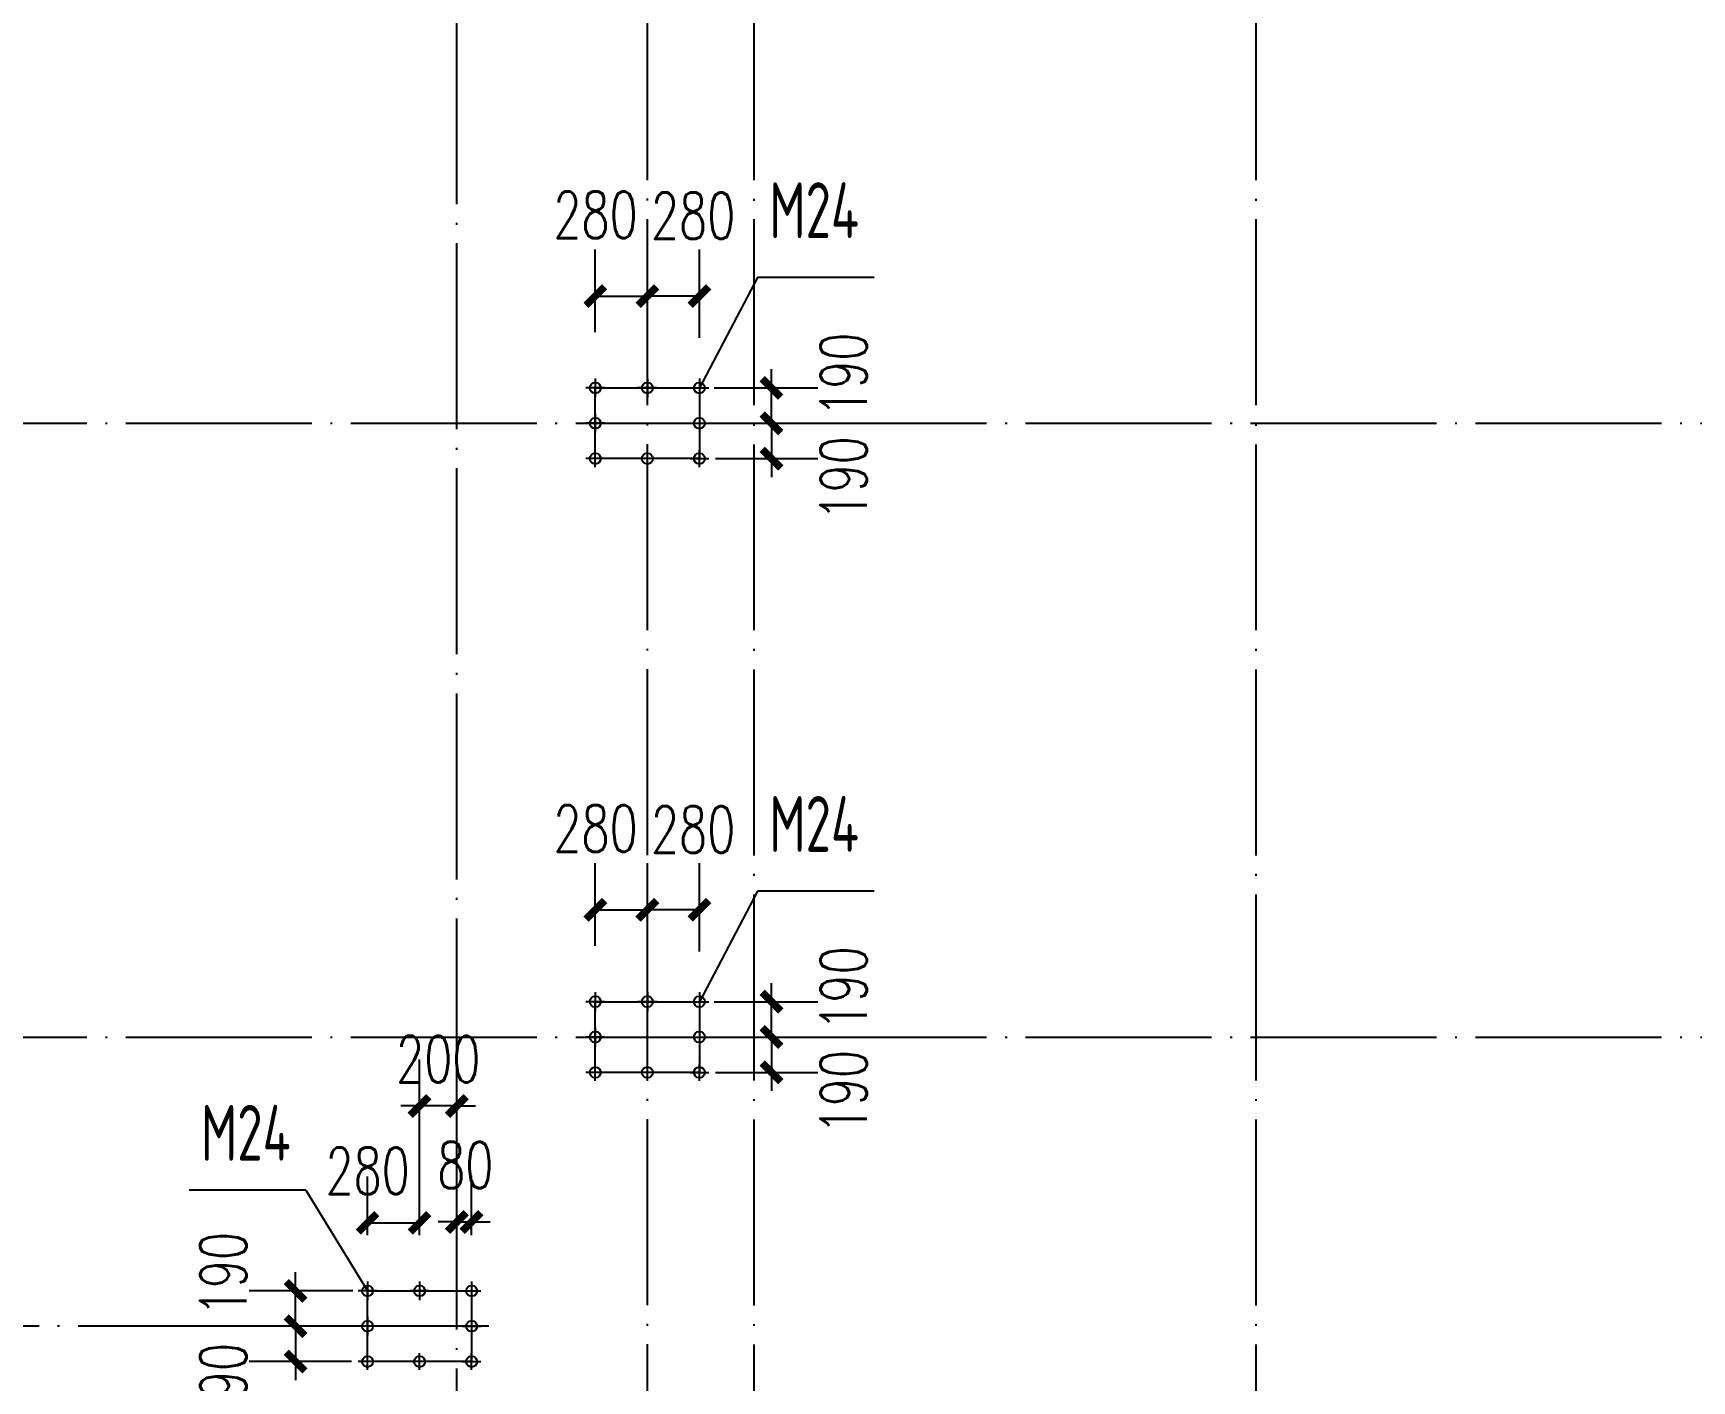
# Model space of a CAD drawing. Extents: x -89996 to 1006241, y -2176 to 440573.
# Drawn here: x 415017 to 432860, y 118646 to 133138 of the extents above; entities that cross this region are included whole.
import ezdxf
from ezdxf.enums import TextEntityAlignment as Align

# ---------------------------------------------------------------- set-up
doc = ezdxf.new("R2010")
doc.units = 0
doc.header["$LTSCALE"] = 1000
doc.header["$MEASUREMENT"] = 0
doc.linetypes.add('DOTE', pattern=[2.42, 2, -0.2, 0.02, -0.2])
for name, color, linetype in [('AXIS', 3, 'Continuous'), ('DOTE', 1, 'DOTE'), ('TEXT', 7, 'Continuous')]:
    doc.layers.add(name, color=color, linetype=linetype)
doc.styles.add('_TCH_DIM_T3', font='SIMPLEX', dxfattribs={"width": 0.705882, "bigfont": 'GBCBIG'})
doc.styles.add('TSSD_Label', font='tssdeng.shx', dxfattribs={"width": 0.7, "bigfont": 'hztxt.shx'})
doc.dimstyles.new('TCH-200-2', dxfattribs={"dimtxt": 500, "dimasz": 200, "dimexe": 500, "dimexo": 600, "dimgap": 252.5, "dimtad": 1, "dimdec": 0, "dimlfac": 0.5, "dimzin": 0, "dimdsep": 46, "dimtxsty": '_TCH_DIM_T3', "dimblk": 'ARCHTICK', "dimcen": 0.09, "dimclrd": 124, "dimclre": 124, "dimclrt": 7, "dimazin": 2, "dimtfac": 1, "dimtdec": 0, "dimtix": 1, "dimtmove": 2, "dimatfit": 3, "dimfxl": 0, "dimtolj": 1, "dimtzin": 0, "dimarcsym": 0})

# ---------------------------------------------------------------- blocks, each defined once
blk = doc.blocks.new('_ArchTick')
at = {"color": 0, "linetype": 'ByBlock', "const_width": 0.4}
blk.add_lwpolyline([(-0.5, -0.5), (0.5, 0.5)], dxfattribs=at)
blk = doc.blocks.new('*D2416')
at = {"color": 124, "linetype": 'ByBlock', "lineweight": -2, "transparency": 16777216}
for p, q in [((417839, 119233), (417839, 119433)), ((418443, 119233), (417339, 119233)), ((417839, 119233), (417839, 118853)), ((418441, 118853), (417339, 118853)), ((417839, 118853), (417839, 118653))]:
    blk.add_line(p, q, dxfattribs=at)
at = {"layer": 'Defpoints', "color": 0, "linetype": 'ByBlock', "transparency": 16777216}
for p in [(419043, 119233), (417839, 118853), (419041, 118853)]:
    blk.add_point(p, dxfattribs=at)
at = {"color": 124, "linetype": 'ByBlock', "lineweight": -2, "transparency": 16777216, "xscale": 200, "yscale": 200, "zscale": 200}
for p, rotation in [((417839, 119233), 270), ((417839, 118853), 90)]:
    blk.add_blockref('_ArchTick', p, dxfattribs=dict(at, rotation=rotation))
at = {"color": 7, "linetype": 'ByBlock', "transparency": 16777216, "insert": (417062, 118601), "char_height": 500, "attachment_point": 5, "rotation": 90, "style": '_TCH_DIM_T3'}
blk.add_mtext('\\A1;190', dxfattribs=at)
blk = doc.blocks.new('*D2417')
at = {"color": 124, "linetype": 'ByBlock', "lineweight": -2, "transparency": 16777216}
for p, q in [((417839, 119613), (417839, 119813)), ((418454, 119613), (417339, 119613)), ((417839, 119233), (417839, 119613)), ((418443, 119233), (417339, 119233)), ((417839, 119233), (417839, 119033))]:
    blk.add_line(p, q, dxfattribs=at)
at = {"layer": 'Defpoints', "color": 0, "linetype": 'ByBlock', "transparency": 16777216}
for p in [(417839, 119613), (419054, 119613), (419043, 119233)]:
    blk.add_point(p, dxfattribs=at)
at = {"color": 124, "linetype": 'ByBlock', "lineweight": -2, "transparency": 16777216, "xscale": 200, "yscale": 200, "zscale": 200}
for p, rotation in [((417839, 119613), 270), ((417839, 119233), 90)]:
    blk.add_blockref('_ArchTick', p, dxfattribs=dict(at, rotation=rotation))
at = {"color": 7, "linetype": 'ByBlock', "transparency": 16777216, "insert": (417062, 119795), "char_height": 500, "attachment_point": 5, "rotation": 90, "style": '_TCH_DIM_T3'}
blk.add_mtext('\\A1;190', dxfattribs=at)
blk = doc.blocks.new('*D2418')
at = {"color": 124, "linetype": 'ByBlock', "lineweight": -2, "transparency": 16777216}
for p, q in [((419574, 120213), (419574, 120854)), ((419733, 120213), (419733, 120854)), ((419574, 120354), (419374, 120354)), ((419574, 120354), (419733, 120354)), ((419733, 120354), (419933, 120354))]:
    blk.add_line(p, q, dxfattribs=at)
at = {"layer": 'Defpoints', "color": 0, "linetype": 'ByBlock', "transparency": 16777216}
for p in [(419733, 120354), (419574, 119613), (419733, 119613)]:
    blk.add_point(p, dxfattribs=at)
at = {"color": 124, "linetype": 'ByBlock', "lineweight": -2, "transparency": 16777216, "xscale": 200, "yscale": 200, "zscale": 200}
blk.add_blockref('_ArchTick', (419574, 120354), dxfattribs=at)
at = {"color": 124, "linetype": 'ByBlock', "lineweight": -2, "transparency": 16777216, "xscale": 200, "yscale": 200, "zscale": 200, "rotation": 180}
blk.add_blockref('_ArchTick', (419733, 120354), dxfattribs=at)
at = {"color": 7, "linetype": 'ByBlock', "transparency": 16777216, "insert": (419666, 120966), "char_height": 500, "attachment_point": 5, "style": '_TCH_DIM_T3'}
blk.add_mtext('\\A1;80', dxfattribs=at)
blk = doc.blocks.new('*D2419')
at = {"color": 124, "linetype": 'ByBlock', "lineweight": -2, "transparency": 16777216}
for p, q in [((418613, 120213), (418613, 120845)), ((419173, 120213), (419173, 120845)), ((418613, 120345), (419173, 120345))]:
    blk.add_line(p, q, dxfattribs=at)
at = {"layer": 'Defpoints', "color": 0, "linetype": 'ByBlock', "transparency": 16777216}
for p in [(419173, 120345), (418613, 119613), (419173, 119613)]:
    blk.add_point(p, dxfattribs=at)
at = {"color": 124, "linetype": 'ByBlock', "lineweight": -2, "transparency": 16777216, "xscale": 200, "yscale": 200, "zscale": 200, "rotation": 180}
blk.add_blockref('_ArchTick', (418613, 120345), dxfattribs=at)
at = {"color": 124, "linetype": 'ByBlock', "lineweight": -2, "transparency": 16777216, "xscale": 200, "yscale": 200, "zscale": 200}
blk.add_blockref('_ArchTick', (419173, 120345), dxfattribs=at)
at = {"color": 7, "linetype": 'ByBlock', "transparency": 16777216, "insert": (418615, 120905), "char_height": 500, "attachment_point": 5, "style": '_TCH_DIM_T3'}
blk.add_mtext('\\A1;280', dxfattribs=at)
blk = doc.blocks.new('*D2609')
at = {"color": 124, "linetype": 'ByBlock', "lineweight": -2, "transparency": 16777216}
for p, q in [((422959, 128943), (422959, 129143)), ((422354, 128943), (423459, 128943)), ((422959, 128943), (422959, 128563)), ((422356, 128563), (423459, 128563)), ((422959, 128563), (422959, 128363))]:
    blk.add_line(p, q, dxfattribs=at)
at = {"layer": 'Defpoints', "color": 0, "linetype": 'ByBlock', "transparency": 16777216}
for p in [(421754, 128943), (421756, 128563), (422959, 128563)]:
    blk.add_point(p, dxfattribs=at)
at = {"color": 124, "linetype": 'ByBlock', "lineweight": -2, "transparency": 16777216, "xscale": 200, "yscale": 200, "zscale": 200}
for p, rotation in [((422959, 128943), 270), ((422959, 128563), 90)]:
    blk.add_blockref('_ArchTick', p, dxfattribs=dict(at, rotation=rotation))
at = {"color": 7, "linetype": 'ByBlock', "transparency": 16777216, "insert": (423735, 128351), "char_height": 500, "attachment_point": 5, "rotation": 90, "style": '_TCH_DIM_T3'}
blk.add_mtext('\\A1;190', dxfattribs=at)
blk = doc.blocks.new('*D2610')
at = {"color": 124, "linetype": 'ByBlock', "lineweight": -2, "transparency": 16777216}
for p, q in [((422959, 129323), (422959, 129523)), ((422344, 129323), (423459, 129323)), ((422959, 128943), (422959, 129323)), ((422354, 128943), (423459, 128943)), ((422959, 128943), (422959, 128743))]:
    blk.add_line(p, q, dxfattribs=at)
at = {"layer": 'Defpoints', "color": 0, "linetype": 'ByBlock', "transparency": 16777216}
for p in [(421744, 129323), (422959, 129323), (421754, 128943)]:
    blk.add_point(p, dxfattribs=at)
at = {"color": 124, "linetype": 'ByBlock', "lineweight": -2, "transparency": 16777216, "xscale": 200, "yscale": 200, "zscale": 200}
for p, rotation in [((422959, 129323), 270), ((422959, 128943), 90)]:
    blk.add_blockref('_ArchTick', p, dxfattribs=dict(at, rotation=rotation))
at = {"color": 7, "linetype": 'ByBlock', "transparency": 16777216, "insert": (423735, 129465), "char_height": 500, "attachment_point": 5, "rotation": 90, "style": '_TCH_DIM_T3'}
blk.add_mtext('\\A1;190', dxfattribs=at)
blk = doc.blocks.new('*D2611')
at = {"color": 124, "linetype": 'ByBlock', "lineweight": -2, "transparency": 16777216}
for p, q in [((421624, 129923), (421624, 130811)), ((422184, 129863), (422184, 130811)), ((422184, 130311), (421624, 130311))]:
    blk.add_line(p, q, dxfattribs=at)
at = {"layer": 'Defpoints', "color": 0, "linetype": 'ByBlock', "transparency": 16777216}
for p in [(421624, 130311), (421624, 129323), (422184, 129263)]:
    blk.add_point(p, dxfattribs=at)
at = {"color": 124, "linetype": 'ByBlock', "lineweight": -2, "transparency": 16777216, "xscale": 200, "yscale": 200, "zscale": 200, "rotation": 180}
blk.add_blockref('_ArchTick', (421624, 130311), dxfattribs=at)
at = {"color": 124, "linetype": 'ByBlock', "lineweight": -2, "transparency": 16777216, "xscale": 200, "yscale": 200, "zscale": 200}
blk.add_blockref('_ArchTick', (422184, 130311), dxfattribs=at)
at = {"color": 7, "linetype": 'ByBlock', "transparency": 16777216, "insert": (422116, 131175), "char_height": 500, "attachment_point": 5, "style": '_TCH_DIM_T3'}
blk.add_mtext('\\A1;280', dxfattribs=at)
blk = doc.blocks.new('*D2612')
at = {"color": 124, "linetype": 'ByBlock', "lineweight": -2, "transparency": 16777216}
for p, q in [((421064, 129923), (421064, 130811)), ((421624, 129923), (421624, 130811)), ((421064, 130311), (421624, 130311))]:
    blk.add_line(p, q, dxfattribs=at)
at = {"layer": 'Defpoints', "color": 0, "linetype": 'ByBlock', "transparency": 16777216}
for p in [(421624, 130311), (421064, 129323), (421624, 129323)]:
    blk.add_point(p, dxfattribs=at)
at = {"color": 124, "linetype": 'ByBlock', "lineweight": -2, "transparency": 16777216, "xscale": 200, "yscale": 200, "zscale": 200, "rotation": 180}
blk.add_blockref('_ArchTick', (421064, 130311), dxfattribs=at)
at = {"color": 124, "linetype": 'ByBlock', "lineweight": -2, "transparency": 16777216, "xscale": 200, "yscale": 200, "zscale": 200}
blk.add_blockref('_ArchTick', (421624, 130311), dxfattribs=at)
at = {"color": 7, "linetype": 'ByBlock', "transparency": 16777216, "insert": (421066, 131185), "char_height": 500, "attachment_point": 5, "style": '_TCH_DIM_T3'}
blk.add_mtext('\\A1;280', dxfattribs=at)
blk = doc.blocks.new('*D2617')
at = {"color": 124, "linetype": 'ByBlock', "lineweight": -2, "transparency": 16777216}
for p, q in [((422959, 122343), (422959, 122543)), ((422354, 122343), (423459, 122343)), ((422959, 122343), (422959, 121963)), ((422356, 121963), (423459, 121963)), ((422959, 121963), (422959, 121763))]:
    blk.add_line(p, q, dxfattribs=at)
at = {"layer": 'Defpoints', "color": 0, "linetype": 'ByBlock', "transparency": 16777216}
for p in [(421754, 122343), (421756, 121963), (422959, 121963)]:
    blk.add_point(p, dxfattribs=at)
at = {"color": 124, "linetype": 'ByBlock', "lineweight": -2, "transparency": 16777216, "xscale": 200, "yscale": 200, "zscale": 200}
for p, rotation in [((422959, 122343), 270), ((422959, 121963), 90)]:
    blk.add_blockref('_ArchTick', p, dxfattribs=dict(at, rotation=rotation))
at = {"color": 7, "linetype": 'ByBlock', "transparency": 16777216, "insert": (423735, 121751), "char_height": 500, "attachment_point": 5, "rotation": 90, "style": '_TCH_DIM_T3'}
blk.add_mtext('\\A1;190', dxfattribs=at)
blk = doc.blocks.new('*D2618')
at = {"color": 124, "linetype": 'ByBlock', "lineweight": -2, "transparency": 16777216}
for p, q in [((422959, 122723), (422959, 122923)), ((422344, 122723), (423459, 122723)), ((422959, 122343), (422959, 122723)), ((422354, 122343), (423459, 122343)), ((422959, 122343), (422959, 122143))]:
    blk.add_line(p, q, dxfattribs=at)
at = {"layer": 'Defpoints', "color": 0, "linetype": 'ByBlock', "transparency": 16777216}
for p in [(421744, 122723), (422959, 122723), (421754, 122343)]:
    blk.add_point(p, dxfattribs=at)
at = {"color": 124, "linetype": 'ByBlock', "lineweight": -2, "transparency": 16777216, "xscale": 200, "yscale": 200, "zscale": 200}
for p, rotation in [((422959, 122723), 270), ((422959, 122343), 90)]:
    blk.add_blockref('_ArchTick', p, dxfattribs=dict(at, rotation=rotation))
at = {"color": 7, "linetype": 'ByBlock', "transparency": 16777216, "insert": (423735, 122865), "char_height": 500, "attachment_point": 5, "rotation": 90, "style": '_TCH_DIM_T3'}
blk.add_mtext('\\A1;190', dxfattribs=at)
blk = doc.blocks.new('*D2619')
at = {"color": 124, "linetype": 'ByBlock', "lineweight": -2, "transparency": 16777216}
for p, q in [((421624, 123323), (421624, 124211)), ((422184, 123263), (422184, 124211)), ((422184, 123711), (421624, 123711))]:
    blk.add_line(p, q, dxfattribs=at)
at = {"layer": 'Defpoints', "color": 0, "linetype": 'ByBlock', "transparency": 16777216}
for p in [(421624, 123711), (421624, 122723), (422184, 122663)]:
    blk.add_point(p, dxfattribs=at)
at = {"color": 124, "linetype": 'ByBlock', "lineweight": -2, "transparency": 16777216, "xscale": 200, "yscale": 200, "zscale": 200, "rotation": 180}
blk.add_blockref('_ArchTick', (421624, 123711), dxfattribs=at)
at = {"color": 124, "linetype": 'ByBlock', "lineweight": -2, "transparency": 16777216, "xscale": 200, "yscale": 200, "zscale": 200}
blk.add_blockref('_ArchTick', (422184, 123711), dxfattribs=at)
at = {"color": 7, "linetype": 'ByBlock', "transparency": 16777216, "insert": (422116, 124575), "char_height": 500, "attachment_point": 5, "style": '_TCH_DIM_T3'}
blk.add_mtext('\\A1;280', dxfattribs=at)
blk = doc.blocks.new('*D2620')
at = {"color": 124, "linetype": 'ByBlock', "lineweight": -2, "transparency": 16777216}
for p, q in [((421064, 123323), (421064, 124211)), ((421624, 123323), (421624, 124211)), ((421064, 123711), (421624, 123711))]:
    blk.add_line(p, q, dxfattribs=at)
at = {"layer": 'Defpoints', "color": 0, "linetype": 'ByBlock', "transparency": 16777216}
for p in [(421624, 123711), (421064, 122723), (421624, 122723)]:
    blk.add_point(p, dxfattribs=at)
at = {"color": 124, "linetype": 'ByBlock', "lineweight": -2, "transparency": 16777216, "xscale": 200, "yscale": 200, "zscale": 200, "rotation": 180}
blk.add_blockref('_ArchTick', (421064, 123711), dxfattribs=at)
at = {"color": 124, "linetype": 'ByBlock', "lineweight": -2, "transparency": 16777216, "xscale": 200, "yscale": 200, "zscale": 200}
blk.add_blockref('_ArchTick', (421624, 123711), dxfattribs=at)
at = {"color": 7, "linetype": 'ByBlock', "transparency": 16777216, "insert": (421066, 124585), "char_height": 500, "attachment_point": 5, "style": '_TCH_DIM_T3'}
blk.add_mtext('\\A1;280', dxfattribs=at)
blk = doc.blocks.new('*D2621')
at = {"color": 124, "linetype": 'ByBlock', "lineweight": -2, "transparency": 16777216}
for p, q in [((419173, 120213), (419173, 122102)), ((419574, 120213), (419574, 122102)), ((419173, 121602), (418973, 121602)), ((419574, 121602), (419173, 121602)), ((419574, 121602), (419774, 121602))]:
    blk.add_line(p, q, dxfattribs=at)
at = {"layer": 'Defpoints', "color": 0, "linetype": 'ByBlock', "transparency": 16777216}
for p in [(419173, 121602), (419173, 119613), (419574, 119613)]:
    blk.add_point(p, dxfattribs=at)
at = {"color": 124, "linetype": 'ByBlock', "lineweight": -2, "transparency": 16777216, "xscale": 200, "yscale": 200, "zscale": 200}
blk.add_blockref('_ArchTick', (419173, 121602), dxfattribs=at)
at = {"color": 124, "linetype": 'ByBlock', "lineweight": -2, "transparency": 16777216, "xscale": 200, "yscale": 200, "zscale": 200, "rotation": 180}
blk.add_blockref('_ArchTick', (419574, 121602), dxfattribs=at)
at = {"color": 7, "linetype": 'ByBlock', "transparency": 16777216, "insert": (419374, 122105), "char_height": 500, "attachment_point": 5, "style": '_TCH_DIM_T3'}
blk.add_mtext('\\A1;200', dxfattribs=at)

msp = doc.modelspace()

# ---------------------------------------------------------------- linework, layer by layer
for centre in [(421063.65, 129323.22), (421623.65, 129323.22), (422183.65, 129323.22), (421063.65, 128943.22), (422183.65, 128943.22), (421063.65, 128563.22), (421623.65, 128563.22), (422183.65, 128563.22), (421063.65, 122723.22), (421623.65, 122723.22), (422183.65, 122723.22), (421063.65, 122343.22), (422183.65, 122343.22), (421063.65, 121963.22), (421623.65, 121963.22), (422183.65, 121963.22), (418613.48, 119613.22), (419173.48, 119613.22), (419733.48, 119613.22), (418613.48, 119233.22), (419733.48, 119233.22), (418613.48, 118853.22), (419173.48, 118853.22), (419733.48, 118853.22)]:
    msp.add_circle(centre, 58.52)
at = {"layer": 'AXIS'}
for p, q in [((422809.25, 130512), (422183.65, 129323.22)), ((424063.27, 130512), (422809.25, 130512)), ((421063.65, 129423.89), (421063.65, 129222.55)), ((421623.65, 129423.89), (421623.65, 129222.55)), ((422183.65, 129423.89), (422183.65, 129222.55)), ((421164.32, 129323.22), (420962.98, 129323.22)), ((421724.32, 129323.22), (421522.98, 129323.22)), ((422082.98, 129323.22), (422284.32, 129323.22)), ((421063.65, 129043.89), (421063.65, 128842.55)), ((422183.65, 129043.89), (422183.65, 128842.55)), ((421164.32, 128943.22), (420962.98, 128943.22)), ((422082.98, 128943.22), (422284.32, 128943.22)), ((421063.65, 128472.55), (421063.65, 128653.89)), ((421623.65, 128472.55), (421623.65, 128653.89)), ((422183.65, 128472.55), (422183.65, 128653.89)), ((421164.32, 128563.22), (420962.98, 128563.22)), ((421724.32, 128563.22), (421522.98, 128563.22)), ((422082.98, 128563.22), (422284.32, 128563.22)), ((422809.25, 123912), (422183.65, 122723.22)), ((424063.27, 123912), (422809.25, 123912)), ((421063.65, 122823.89), (421063.65, 122622.55)), ((421623.65, 122823.89), (421623.65, 122622.55)), ((422183.65, 122823.89), (422183.65, 122622.55)), ((421164.32, 122723.22), (420962.98, 122723.22)), ((421724.32, 122723.22), (421522.98, 122723.22)), ((422082.98, 122723.22), (422284.32, 122723.22)), ((421063.65, 122443.89), (421063.65, 122242.55)), ((422183.65, 122443.89), (422183.65, 122242.55)), ((421164.32, 122343.22), (420962.98, 122343.22)), ((422082.98, 122343.22), (422284.32, 122343.22)), ((421063.65, 121872.55), (421063.65, 122053.89)), ((421623.65, 121872.55), (421623.65, 122053.89)), ((422183.65, 121872.55), (422183.65, 122053.89)), ((421164.32, 121963.22), (420962.98, 121963.22)), ((421724.32, 121963.22), (421522.98, 121963.22)), ((422082.98, 121963.22), (422284.32, 121963.22)), ((417949.32, 120696.39), (416695.29, 120696.39)), ((417949.32, 120696.39), (418613.48, 119613.22)), ((418714.15, 119613.22), (418512.81, 119613.22)), ((418613.48, 119713.89), (418613.48, 119512.55)), ((419274.15, 119613.22), (419072.81, 119613.22)), ((419173.48, 119713.89), (419173.48, 119512.55)), ((419632.81, 119613.22), (419834.15, 119613.22)), ((419733.48, 119713.89), (419733.48, 119512.55)), ((418714.15, 119233.22), (418512.81, 119233.22)), ((418613.48, 119333.89), (418613.48, 119132.55)), ((419632.81, 119233.22), (419834.15, 119233.22)), ((419733.48, 119333.89), (419733.48, 119132.55)), ((418714.15, 118853.22), (418512.81, 118853.22)), ((418613.48, 118762.55), (418613.48, 118943.89)), ((419274.15, 118853.22), (419072.81, 118853.22)), ((419173.48, 118762.55), (419173.48, 118943.89)), ((419632.81, 118853.22), (419834.15, 118853.22)), ((419733.48, 118762.55), (419733.48, 118943.89))]:
    msp.add_line(p, q, dxfattribs=at)
at = {"layer": 'DOTE'}
for p, q in [((419573.65, 114358.59), (419573.65, 156470.01)), ((421623.65, 114618.62), (421623.65, 156470.01)), ((422773.48, 114616.43), (422773.48, 156470.01)), ((428173.48, 114616.43), (428173.48, 156470.01)), ((411173.48, 128943.22), (502173.48, 128943.22)), ((411173.48, 122343.22), (502173.48, 122343.22)), ((419919.93, 119233.22), (411173.48, 119233.22))]:
    msp.add_line(p, q, dxfattribs=at)
for points in [[(422183.65, 129323.22), (422183.65, 128563.22), (421063.65, 128563.22), (421063.65, 129323.22)], [(422183.65, 122723.22), (422183.65, 121963.22), (421063.65, 121963.22), (421063.65, 122723.22)], [(419733.48, 119613.22), (419733.48, 118853.22), (418613.48, 118853.22), (418613.48, 119613.22)]]:
    msp.add_lwpolyline(points, close=True, dxfattribs=at)

# ---------------------------------------------------------------- texts
at = {"layer": 'TEXT', "style": 'TSSD_Label', "width": 0.7}
for p in [(423417.33, 130754.27), (423417.33, 124154.27)]:
    msp.add_text('M24', height=600, rotation=360, dxfattribs=at).set_placement(p, align=Align.BOTTOM_CENTER)
msp.add_text('M24', height=600, dxfattribs=at).set_placement((417303.37, 120832.91), align=Align.BOTTOM_CENTER)

# ---------------------------------------------------------------- dimensions: what is measured, and where the dimension line sits
at = {"linetype": 'ByBlock'}
for base, p1, p2, angle, picture, middle in [((421623.65, 130310.75), (421063.65, 129323.22), (421623.65, 129323.22), 180, '*D2612', (421065.5, 131185.42)), ((422958.54, 129323.22), (421753.65, 128943.22), (421743.55, 129323.22), 90, '*D2610', (423735.15, 129464.88)), ((422958.54, 128563.22), (421753.65, 128943.22), (421756.04, 128563.22), 270, '*D2609', (423735.15, 128350.96)), ((421623.65, 123710.75), (421063.65, 122723.22), (421623.65, 122723.22), 180, '*D2620', (421065.5, 124585.42)), ((422958.54, 122723.22), (421753.65, 122343.22), (421743.55, 122723.22), 90, '*D2618', (423735.15, 122864.88)), ((422958.54, 121963.22), (421753.65, 122343.22), (421756.04, 121963.22), 270, '*D2617', (423735.15, 121750.96)), ((419173.48, 120345.42), (418613.48, 119613.22), (419173.48, 119613.22), 180, '*D2419', (418615.33, 120904.79)), ((417838.59, 119613.22), (419043.48, 119233.22), (419053.57, 119613.22), 90, '*D2417', (417061.98, 119794.88)), ((417838.59, 118853.22), (419043.48, 119233.22), (419041.09, 118853.22), 270, '*D2416', (417061.98, 118600.96))]:
    dim = msp.add_linear_dim(base=base, p1=p1, p2=p2, angle=angle, dimstyle='TCH-200-2', dxfattribs=at)
    dim.commit()
    dim.dimension.update_dxf_attribs({"geometry": picture, "text_midpoint": middle, "dimtype": 128})
for base, p1, p2, picture, middle in [((421623.65, 130310.75), (422183.65, 129263.22), (421623.65, 129323.22), '*D2611', (422116.24, 131174.68)), ((421623.65, 123710.75), (422183.65, 122663.22), (421623.65, 122723.22), '*D2619', (422116.24, 124574.68)), ((419733.48, 120353.51), (419573.65, 119613.22), (419733.48, 119613.22), '*D2418', (419666.06, 120965.71))]:
    dim = msp.add_linear_dim(base=base, p1=p1, p2=p2, dimstyle='TCH-200-2', dxfattribs=at)
    dim.commit()
    dim.dimension.update_dxf_attribs({"geometry": picture, "text_midpoint": middle, "dimtype": 128})
dim = msp.add_linear_dim(base=(419173.48, 121602.41), p1=(419573.65, 119613.22), p2=(419173.48, 119613.22), dimstyle='TCH-200-2', dxfattribs=at)
dim.commit()
dim.dimension.update_dxf_attribs({"geometry": '*D2621', "text_midpoint": (419373.56, 122104.91)})

doc.saveas('drawing.dxf')
